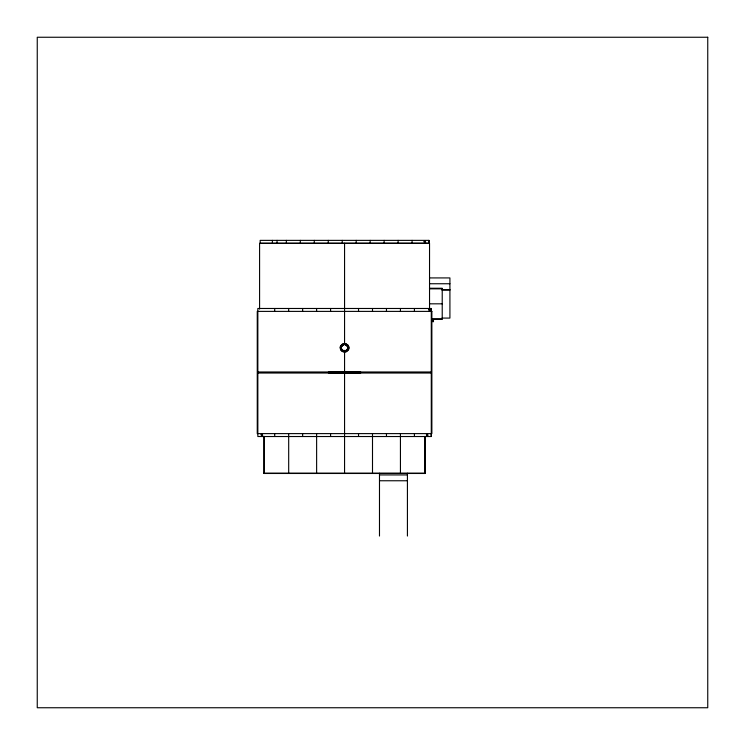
<?xml version="1.0" encoding="UTF-8"?>
<svg xmlns="http://www.w3.org/2000/svg" width="745" height="745" viewBox="0 0 745 745"><rect width="100%" height="100%" fill="white"/><g stroke="black" fill="none" stroke-linecap="round" stroke-linejoin="round"><path stroke-width="1.12" d="M340.186 347.915L340.325 346.714M341.471 347.086C340.092 352.199 349.033 352.199 347.654 347.086M348.8 348.967L348.939 347.766M340.325 346.872L340.735 345.727M348.39 349.954L348.8 348.809M432.5 320.546C433.888 318.841 433.888 323.125 432.5 321.421M340.735 345.876C342.281 342.402 348.138 343.1 348.8 346.872M341.787 346.313L342.3 345.652M348.39 349.805L345.745 351.966M341.406 345.01C343.343 343.035 347.012 343.445 348.39 345.876M347.719 350.672C345.438 353.102 341.117 352.106 340.325 348.809M342.961 345.149L343.734 344.823M328.377 372.128L360.748 372.128M328.377 372.873L360.748 372.873M428.952 240.374L260.173 240.374L260.173 243.289L428.952 243.252L428.952 240.374L428.924 243.252M429.511 277.922L449.915 277.922L449.915 318.078L441.981 318.078M429.511 283.743L449.915 283.743M429.455 288.25L442.223 288.25L442.223 319.391L431.606 319.391M429.53 288.837L442.223 288.837M441.981 289.563L449.915 289.563M441.981 290.14L449.915 290.14M429.53 303.82L442.223 303.82M431.281 308.477L257.844 308.477L257.844 436.523L431.281 436.523L431.281 308.477L431.253 311.354M431.839 318.804L442.223 318.804M257.844 372.044L431.281 372.044M257.844 372.5L431.281 372.5M257.844 372.956L431.281 372.956M263.944 473.196L425.172 473.196M379.484 474.938L407.422 474.938M379.484 480.758L407.422 480.758M344.562 351.938L342.3 351.361M345.391 344.823L346.164 345.149M346.825 345.652L347.338 346.313M341.406 350.83L340.186 347.766M348.8 346.714L348.939 347.915M431.253 433.646L431.253 436.486M429.539 309.119L429.539 243.289L259.586 243.289L259.586 309.119M425.172 436.421L425.172 473.475L263.944 473.475L263.944 436.421M424.883 436.421L424.883 473.187M414.406 308.477L414.406 311.391M414.406 433.609L414.406 436.523M412.078 240.374L412.078 243.289M407.422 473.243L407.422 536.046M400.438 308.477L400.438 311.391M400.438 433.609L400.438 473.475M398.109 240.374L398.109 243.289M386.469 308.477L386.469 311.391M386.469 433.609L386.469 436.523M384.141 240.374L384.141 243.289M379.484 473.243L379.484 536.046M372.5 308.477L372.5 311.391M372.5 433.609L372.5 473.475M370.172 240.374L370.172 243.289M358.531 308.477L358.531 311.391M358.531 433.609L358.531 436.523M356.203 240.374L356.203 243.289M344.562 243.289L344.562 344.572M344.562 350.299L344.562 372.044M344.562 372.956L344.562 473.475M342.234 240.374L342.234 243.289M330.594 308.477L330.594 311.391M330.594 433.609L330.594 436.523M328.266 240.374L328.266 243.289M316.625 308.477L316.625 311.391M316.625 433.609L316.625 473.475M314.297 240.374L314.297 243.289M302.656 308.477L302.656 311.391M302.656 433.609L302.656 436.523M300.328 240.374L300.328 243.289M288.688 308.477L288.688 311.391M288.688 433.609L288.688 473.475M286.359 240.374L286.359 243.289M277.047 240.374L277.047 243.289M274.719 308.477L274.719 311.391M274.719 433.609L274.719 436.523M272.391 240.374L272.391 243.289M264.242 436.421L264.242 473.187M347.086 349.219A2.905 2.905 0 0 1 346.015 350.28M345.317 350.578A2.905 2.905 0 0 1 343.808 350.578M343.11 350.28A2.905 2.905 0 0 1 342.039 349.219M342.039 346.304A2.905 2.905 0 0 1 342.504 345.708M343.11 345.242A2.905 2.905 0 0 1 343.808 344.954M345.317 344.954A2.905 2.905 0 0 1 346.015 345.242M346.621 345.708A2.905 2.905 0 0 1 347.086 346.304M261.16 434.614L261.476 435.806L262.668 435.48L262.352 434.288L261.16 434.614M424.129 241.399L424.445 242.591L425.637 242.274L425.321 241.082L424.129 241.399M428.785 309.492L429.101 310.684L430.293 310.367L429.977 309.175L428.785 309.492M426.457 434.614L426.773 435.806L427.965 435.48L427.649 434.288L426.457 434.614M707.75 37.25L37.25 37.25L37.25 707.75L707.75 707.75L707.75 37.25M431.867 311.391L257.258 311.391L257.258 433.609L431.867 433.609L431.867 311.391M342.095 350.234A3.492 3.492 0 0 0 347.934 348.669A3.492 3.492 0 0 0 343.659 344.395A3.492 3.492 0 0 0 342.095 350.234"/></g></svg>
